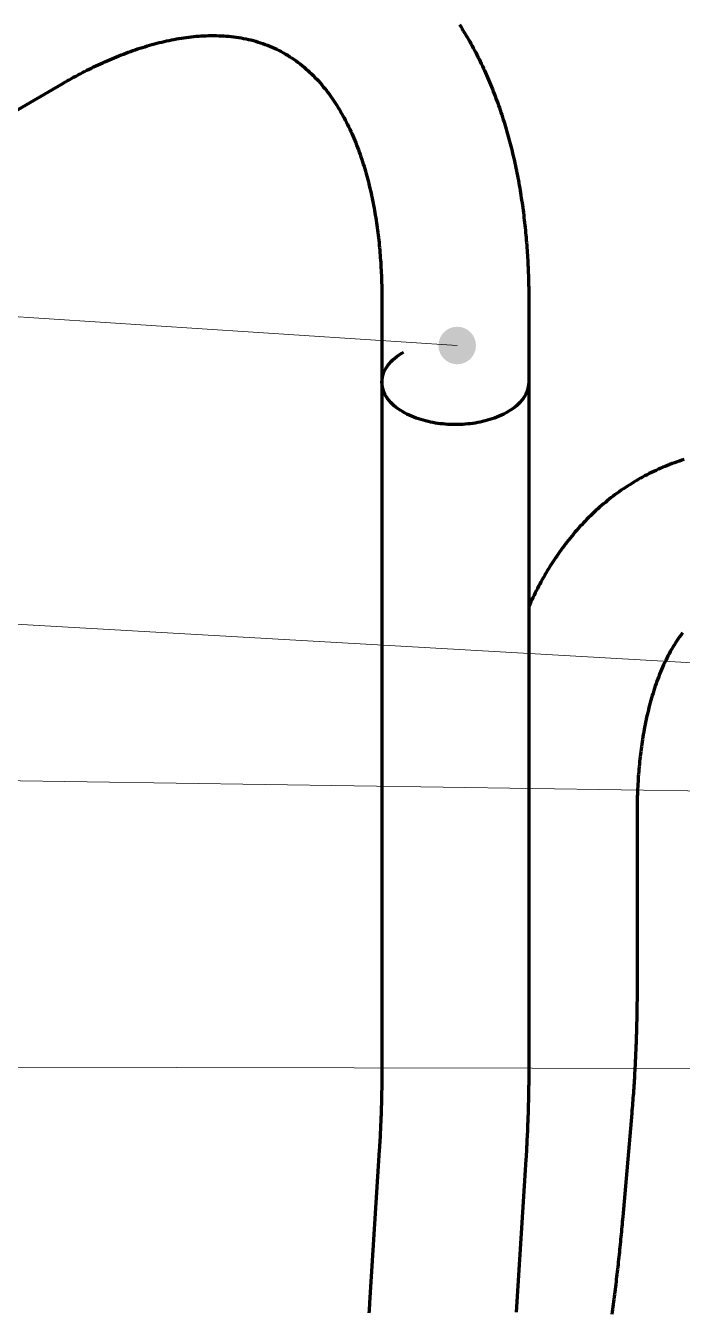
# Model space of a CAD drawing. Header units: millimetres. Extents: x 0 to 841, y 0 to 594.
# Drawn here: x 188.67 to 209.68, y 383.14 to 424.3 of the extents above; entities that cross this region are included whole.
import ezdxf

# ---------------------------------------------------------------- set-up
doc = ezdxf.new("R2010")
doc.units = ezdxf.units.MM
doc.layers.add('01-VISIBLE', color=7, linetype='CONTINUOUS', lineweight=70)
doc.layers.add('08-FINA', color=5, linetype='CONTINUOUS', lineweight=18)

msp = doc.modelspace()

# ---------------------------------------------------------------- hatches: boundary and pattern name
at = {"layer": '08-FINA'}
h = msp.add_hatch(color=7, dxfattribs=at)
h.dxf.hatch_style = 1
edge = h.paths.add_edge_path()
edge.add_arc((202.478, 414.071), 0.6, 0, 360)

# ---------------------------------------------------------------- linework, layer by layer
at = {"layer": '01-VISIBLE'}
for p, q in [((187.16, 420.884), (189.855, 422.454)), ((200.068, 415.524), (200.068, 412.897)), ((204.768, 415.524), (204.768, 412.897)), ((200.068, 412.897), (200.068, 391.008)), ((204.768, 412.897), (204.768, 391.008)), ((208.233, 399.079), (208.233, 393.515)), ((208.063, 389.516), (207.774, 386.192)), ((199.985, 388.328), (199.674, 383.44)), ((204.675, 388.03), (204.365, 383.142))]:
    msp.add_line(p, q, dxfattribs=at)
for points in [[(189.855, 422.454), (189.924, 422.494), (189.994, 422.534), (190.063, 422.573), (190.133, 422.612), (190.204, 422.651), (190.274, 422.689), (190.345, 422.727), (190.415, 422.765), (190.486, 422.802), (190.557, 422.839), (190.629, 422.875), (190.7, 422.911), (190.772, 422.947), (190.844, 422.982), (190.917, 423.016), (190.989, 423.051), (191.062, 423.084), (191.135, 423.118), (191.208, 423.151), (191.281, 423.183), (191.354, 423.215), (191.428, 423.247), (191.502, 423.278), (191.576, 423.308), (191.65, 423.338), (191.725, 423.367), (191.8, 423.396), (191.875, 423.425), (191.95, 423.453), (192.025, 423.48), (192.101, 423.507), (192.176, 423.533), (192.252, 423.558), (192.328, 423.583), (192.405, 423.608), (192.481, 423.631), (192.558, 423.655), (192.635, 423.677), (192.712, 423.699), (192.789, 423.72), (192.867, 423.74), (192.944, 423.76), (193.022, 423.779), (193.1, 423.798), (193.178, 423.815), (193.257, 423.832), (193.335, 423.848), (193.414, 423.863), (193.493, 423.878), (193.572, 423.891), (193.651, 423.904), (193.73, 423.916), (193.809, 423.927), (193.889, 423.938), (193.968, 423.947), (194.048, 423.955), (194.128, 423.963), (194.208, 423.969), (194.288, 423.974), (194.368, 423.979), (194.448, 423.982), (194.528, 423.985), (194.608, 423.986), (194.688, 423.986), (194.768, 423.985), (194.848, 423.983), (194.928, 423.98), (195.008, 423.976), (195.088, 423.97), (195.168, 423.964), (195.248, 423.956), (195.328, 423.946), (195.407, 423.936), (195.486, 423.924), (195.565, 423.911), (195.644, 423.896), (195.723, 423.88), (195.801, 423.863), (195.879, 423.845), (195.956, 423.825), (196.034, 423.803), (196.11, 423.78), (196.187, 423.756), (196.263, 423.73), (196.338, 423.703), (196.413, 423.675), (196.487, 423.645), (196.561, 423.613), (196.634, 423.58), (196.706, 423.546), (196.778, 423.51), (196.849, 423.473), (196.919, 423.435), (196.989, 423.395), (197.058, 423.354), (197.126, 423.311), (197.193, 423.267), (197.259, 423.222), (197.324, 423.176), (197.389, 423.128), (197.452, 423.079), (197.515, 423.029), (197.577, 422.978), (197.637, 422.926), (197.697, 422.873), (197.756, 422.819), (197.814, 422.763), (197.871, 422.707), (197.927, 422.65), (197.982, 422.592), (198.037, 422.533), (198.09, 422.473), (198.142, 422.412), (198.194, 422.351), (198.244, 422.288), (198.294, 422.225), (198.342, 422.162), (198.39, 422.097), (198.437, 422.032), (198.483, 421.967), (198.528, 421.9), (198.572, 421.834), (198.615, 421.766), (198.658, 421.698), (198.699, 421.63), (198.74, 421.561), (198.78, 421.491), (198.819, 421.421), (198.858, 421.351), (198.895, 421.28), (198.932, 421.209), (198.968, 421.137), (199.003, 421.066), (199.038, 420.993), (199.072, 420.921), (199.105, 420.848), (199.137, 420.774), (199.169, 420.701), (199.2, 420.627), (199.23, 420.552), (199.259, 420.478), (199.288, 420.403), (199.316, 420.328), (199.344, 420.253), (199.371, 420.178), (199.397, 420.102), (199.423, 420.026), (199.448, 419.95), (199.472, 419.874), (199.496, 419.797), (199.519, 419.72), (199.542, 419.643), (199.564, 419.566), (199.586, 419.489), (199.607, 419.412), (199.627, 419.334), (199.647, 419.257), (199.666, 419.179), (199.685, 419.101), (199.703, 419.023), (199.721, 418.945), (199.738, 418.867), (199.755, 418.788), (199.771, 418.71), (199.787, 418.631), (199.802, 418.553), (199.817, 418.474), (199.831, 418.395), (199.845, 418.316), (199.858, 418.237), (199.871, 418.158), (199.884, 418.079), (199.895, 418), (199.907, 417.92), (199.918, 417.841), (199.929, 417.761), (199.939, 417.682), (199.949, 417.602), (199.958, 417.523), (199.967, 417.443), (199.976, 417.364), (199.984, 417.284), (199.991, 417.204), (199.999, 417.124), (200.006, 417.045), (200.012, 416.965), (200.018, 416.885), (200.024, 416.805), (200.03, 416.725), (200.035, 416.645), (200.039, 416.565), (200.044, 416.485), (200.048, 416.405), (200.051, 416.325), (200.054, 416.245), (200.057, 416.165), (200.06, 416.085), (200.062, 416.004), (200.064, 415.924), (200.065, 415.844), (200.066, 415.764), (200.067, 415.684), (200.068, 415.604), (200.068, 415.524)], [(202.547, 424.342), (202.59, 424.275), (202.632, 424.207), (202.674, 424.139), (202.716, 424.07), (202.757, 424.002), (202.798, 423.932), (202.838, 423.863), (202.878, 423.794), (202.917, 423.724), (202.956, 423.653), (202.994, 423.583), (203.032, 423.512), (203.069, 423.441), (203.106, 423.37), (203.142, 423.299), (203.178, 423.227), (203.213, 423.155), (203.248, 423.083), (203.283, 423.011), (203.317, 422.938), (203.35, 422.865), (203.384, 422.792), (203.416, 422.719), (203.448, 422.646), (203.48, 422.572), (203.511, 422.498), (203.542, 422.424), (203.573, 422.35), (203.603, 422.276), (203.632, 422.201), (203.661, 422.127), (203.69, 422.052), (203.718, 421.977), (203.746, 421.902), (203.773, 421.826), (203.8, 421.751), (203.826, 421.675), (203.852, 421.599), (203.878, 421.523), (203.903, 421.447), (203.928, 421.371), (203.952, 421.295), (203.976, 421.218), (204, 421.142), (204.023, 421.065), (204.046, 420.988), (204.068, 420.911), (204.09, 420.834), (204.112, 420.757), (204.133, 420.679), (204.154, 420.602), (204.174, 420.524), (204.194, 420.447), (204.213, 420.369), (204.233, 420.291), (204.252, 420.213), (204.27, 420.135), (204.288, 420.057), (204.306, 419.979), (204.323, 419.901), (204.34, 419.823), (204.357, 419.744), (204.373, 419.666), (204.389, 419.587), (204.404, 419.508), (204.419, 419.43), (204.434, 419.351), (204.449, 419.272), (204.463, 419.193), (204.477, 419.114), (204.49, 419.035), (204.503, 418.956), (204.516, 418.877), (204.528, 418.798), (204.54, 418.719), (204.552, 418.639), (204.563, 418.56), (204.574, 418.481), (204.585, 418.401), (204.595, 418.322), (204.605, 418.242), (204.615, 418.163), (204.625, 418.083), (204.634, 418.003), (204.642, 417.924), (204.651, 417.844), (204.659, 417.764), (204.667, 417.685), (204.674, 417.605), (204.682, 417.525), (204.689, 417.445), (204.695, 417.365), (204.702, 417.285), (204.708, 417.205), (204.713, 417.125), (204.719, 417.046), (204.724, 416.966), (204.729, 416.886), (204.733, 416.806), (204.737, 416.725), (204.741, 416.645), (204.745, 416.565), (204.749, 416.485), (204.752, 416.405), (204.754, 416.325), (204.757, 416.245), (204.759, 416.165), (204.761, 416.085), (204.763, 416.005), (204.765, 415.924), (204.766, 415.844), (204.767, 415.764), (204.767, 415.684), (204.768, 415.604), (204.768, 415.524)], [(200.068, 412.897), (200.072, 412.979), (200.085, 413.06), (200.106, 413.14), (200.134, 413.218), (200.17, 413.292), (200.211, 413.363), (200.258, 413.431), (200.309, 413.496), (200.365, 413.557), (200.423, 413.614), (200.485, 413.669), (200.55, 413.72), (200.617, 413.768), (200.686, 413.814), (200.756, 413.856)], [(204.768, 412.897), (204.764, 412.817), (204.752, 412.738), (204.732, 412.66), (204.705, 412.585), (204.671, 412.512), (204.632, 412.442), (204.588, 412.376), (204.539, 412.312), (204.486, 412.252), (204.429, 412.195), (204.37, 412.141), (204.308, 412.091), (204.244, 412.043), (204.178, 411.998), (204.11, 411.955), (204.04, 411.915), (203.969, 411.878), (203.897, 411.843), (203.824, 411.81), (203.75, 411.779), (203.676, 411.751), (203.6, 411.724), (203.524, 411.7), (203.447, 411.677), (203.37, 411.656), (203.292, 411.637), (203.213, 411.62), (203.135, 411.605), (203.056, 411.591), (202.977, 411.579), (202.897, 411.569), (202.818, 411.56), (202.738, 411.553), (202.658, 411.547), (202.578, 411.543), (202.498, 411.541), (202.418, 411.54), (202.338, 411.541), (202.258, 411.543), (202.178, 411.547), (202.098, 411.553), (202.018, 411.56), (201.938, 411.569), (201.859, 411.579), (201.78, 411.591), (201.701, 411.605), (201.622, 411.62), (201.544, 411.637), (201.466, 411.656), (201.389, 411.677), (201.312, 411.7), (201.236, 411.724), (201.16, 411.751), (201.085, 411.779), (201.011, 411.81), (200.938, 411.843), (200.866, 411.878), (200.795, 411.915), (200.726, 411.955), (200.658, 411.998), (200.592, 412.043), (200.528, 412.091), (200.466, 412.141), (200.406, 412.195), (200.35, 412.252), (200.297, 412.312), (200.248, 412.376), (200.204, 412.442), (200.164, 412.512), (200.131, 412.585), (200.104, 412.66), (200.084, 412.738), (200.072, 412.817), (200.068, 412.897)], [(204.768, 412.897), (204.764, 412.817), (204.752, 412.738), (204.732, 412.66), (204.705, 412.585), (204.671, 412.512), (204.632, 412.442), (204.588, 412.376), (204.539, 412.312), (204.486, 412.252), (204.429, 412.195), (204.37, 412.141), (204.308, 412.091), (204.244, 412.043), (204.178, 411.998), (204.11, 411.955), (204.04, 411.915), (203.969, 411.878), (203.897, 411.843), (203.824, 411.81), (203.75, 411.779), (203.676, 411.751), (203.6, 411.724), (203.524, 411.7), (203.447, 411.677), (203.37, 411.656), (203.292, 411.637), (203.213, 411.62), (203.135, 411.605), (203.056, 411.591), (202.977, 411.579), (202.897, 411.569), (202.818, 411.56), (202.738, 411.553), (202.658, 411.547), (202.578, 411.543), (202.498, 411.541), (202.418, 411.54), (202.338, 411.541), (202.258, 411.543), (202.178, 411.547), (202.098, 411.553), (202.018, 411.56), (201.938, 411.569), (201.859, 411.579), (201.78, 411.591), (201.701, 411.605), (201.622, 411.62), (201.544, 411.637), (201.466, 411.656), (201.389, 411.677), (201.312, 411.7), (201.236, 411.724), (201.16, 411.751), (201.085, 411.779), (201.011, 411.81), (200.938, 411.843), (200.866, 411.878), (200.795, 411.915), (200.726, 411.955), (200.658, 411.998), (200.592, 412.043), (200.528, 412.091), (200.466, 412.141), (200.406, 412.195), (200.35, 412.252), (200.297, 412.312), (200.248, 412.376), (200.204, 412.442), (200.164, 412.512), (200.131, 412.585), (200.104, 412.66), (200.084, 412.738), (200.072, 412.817), (200.068, 412.897)], [(209.741, 410.422), (209.664, 410.398), (209.588, 410.373), (209.512, 410.347), (209.436, 410.32), (209.361, 410.293), (209.286, 410.264), (209.211, 410.235), (209.136, 410.205), (209.062, 410.175), (208.989, 410.143), (208.915, 410.111), (208.842, 410.077), (208.769, 410.043), (208.697, 410.009), (208.625, 409.973), (208.554, 409.937), (208.482, 409.9), (208.412, 409.862), (208.341, 409.823), (208.272, 409.783), (208.202, 409.743), (208.133, 409.702), (208.065, 409.66), (207.997, 409.618), (207.929, 409.575), (207.862, 409.531), (207.795, 409.486), (207.729, 409.44), (207.663, 409.394), (207.598, 409.348), (207.534, 409.3), (207.469, 409.252), (207.406, 409.203), (207.343, 409.153), (207.28, 409.103), (207.218, 409.052), (207.156, 409.001), (207.095, 408.949), (207.035, 408.896), (206.975, 408.842), (206.916, 408.788), (206.857, 408.734), (206.799, 408.679), (206.741, 408.623), (206.684, 408.566), (206.627, 408.51), (206.571, 408.452), (206.516, 408.394), (206.461, 408.335), (206.407, 408.276), (206.353, 408.217), (206.3, 408.157), (206.247, 408.096), (206.195, 408.035), (206.144, 407.973), (206.093, 407.911), (206.043, 407.848), (205.993, 407.785), (205.944, 407.722), (205.896, 407.658), (205.848, 407.593), (205.801, 407.529), (205.754, 407.463), (205.708, 407.398), (205.662, 407.332), (205.617, 407.265), (205.573, 407.198), (205.529, 407.131), (205.485, 407.064), (205.443, 406.996), (205.401, 406.927), (205.359, 406.859), (205.318, 406.79), (205.277, 406.721), (205.237, 406.651), (205.198, 406.581), (205.159, 406.511), (205.121, 406.44), (205.083, 406.369), (205.046, 406.298), (205.009, 406.227), (204.973, 406.155), (204.938, 406.083), (204.903, 406.011), (204.868, 405.939), (204.834, 405.866), (204.801, 405.793), (204.768, 405.72)], [(209.69, 404.883), (209.642, 404.819), (209.595, 404.754), (209.549, 404.689), (209.504, 404.622), (209.46, 404.555), (209.418, 404.488), (209.376, 404.419), (209.336, 404.35), (209.296, 404.28), (209.258, 404.21), (209.221, 404.139), (209.184, 404.068), (209.149, 403.996), (209.115, 403.924), (209.081, 403.851), (209.048, 403.778), (209.017, 403.705), (208.986, 403.631), (208.956, 403.557), (208.926, 403.482), (208.898, 403.407), (208.87, 403.332), (208.843, 403.257), (208.817, 403.181), (208.792, 403.105), (208.767, 403.029), (208.743, 402.953), (208.72, 402.876), (208.697, 402.8), (208.675, 402.723), (208.654, 402.645), (208.633, 402.568), (208.613, 402.491), (208.594, 402.413), (208.575, 402.335), (208.557, 402.257), (208.54, 402.179), (208.523, 402.101), (208.506, 402.022), (208.49, 401.944), (208.475, 401.865), (208.46, 401.787), (208.446, 401.708), (208.432, 401.629), (208.419, 401.55), (208.407, 401.471), (208.395, 401.392), (208.383, 401.313), (208.372, 401.234), (208.361, 401.154), (208.351, 401.075), (208.341, 400.995), (208.332, 400.916), (208.323, 400.836), (208.315, 400.757), (208.307, 400.677), (208.299, 400.597), (208.292, 400.518), (208.285, 400.438), (208.279, 400.358), (208.273, 400.278), (208.268, 400.198), (208.263, 400.119), (208.258, 400.039), (208.254, 399.959), (208.25, 399.879), (208.247, 399.799), (208.244, 399.719), (208.241, 399.639), (208.239, 399.559), (208.237, 399.479), (208.235, 399.399), (208.234, 399.319), (208.233, 399.239), (208.233, 399.159), (208.233, 399.079)], [(208.233, 393.515), (208.233, 393.435), (208.232, 393.355), (208.232, 393.275), (208.232, 393.195), (208.231, 393.115), (208.23, 393.035), (208.229, 392.955), (208.229, 392.875), (208.227, 392.795), (208.226, 392.715), (208.225, 392.634), (208.223, 392.554), (208.222, 392.474), (208.22, 392.394), (208.218, 392.314), (208.216, 392.234), (208.214, 392.154), (208.211, 392.074), (208.209, 391.994), (208.206, 391.914), (208.204, 391.834), (208.201, 391.754), (208.198, 391.674), (208.195, 391.594), (208.191, 391.514), (208.188, 391.434), (208.184, 391.354), (208.181, 391.274), (208.177, 391.194), (208.173, 391.114), (208.169, 391.034), (208.164, 390.954), (208.16, 390.874), (208.155, 390.794), (208.151, 390.714), (208.146, 390.634), (208.141, 390.554), (208.136, 390.474), (208.131, 390.395), (208.125, 390.315), (208.12, 390.235), (208.114, 390.155), (208.108, 390.075), (208.102, 389.995), (208.096, 389.915), (208.09, 389.836), (208.083, 389.756), (208.077, 389.676), (208.07, 389.596), (208.063, 389.516)], [(200.068, 391.008), (200.068, 390.927), (200.068, 390.845), (200.067, 390.764), (200.067, 390.683), (200.066, 390.602), (200.065, 390.52), (200.064, 390.439), (200.063, 390.358), (200.062, 390.277), (200.06, 390.195), (200.059, 390.114), (200.057, 390.033), (200.055, 389.952), (200.053, 389.87), (200.051, 389.789), (200.049, 389.708), (200.046, 389.627), (200.043, 389.546), (200.041, 389.464), (200.038, 389.383), (200.035, 389.302), (200.031, 389.221), (200.028, 389.14), (200.024, 389.058), (200.02, 388.977), (200.017, 388.896), (200.012, 388.815), (200.008, 388.734), (200.004, 388.653), (199.999, 388.571), (199.994, 388.49), (199.99, 388.409), (199.985, 388.328)], [(204.768, 391.008), (204.768, 390.927), (204.768, 390.847), (204.767, 390.766), (204.767, 390.686), (204.766, 390.605), (204.765, 390.525), (204.765, 390.444), (204.764, 390.364), (204.763, 390.283), (204.761, 390.203), (204.76, 390.122), (204.758, 390.042), (204.757, 389.961), (204.755, 389.881), (204.753, 389.8), (204.751, 389.72), (204.749, 389.639), (204.746, 389.559), (204.744, 389.478), (204.741, 389.398), (204.738, 389.317), (204.736, 389.237), (204.732, 389.156), (204.729, 389.076), (204.726, 388.995), (204.723, 388.915), (204.719, 388.834), (204.715, 388.754), (204.711, 388.674), (204.707, 388.593), (204.703, 388.513), (204.699, 388.432), (204.694, 388.352), (204.69, 388.271), (204.685, 388.191), (204.68, 388.111), (204.675, 388.03)], [(207.774, 386.192), (207.767, 386.111), (207.76, 386.031), (207.752, 385.951), (207.745, 385.871), (207.738, 385.791), (207.73, 385.711), (207.723, 385.631), (207.715, 385.551), (207.707, 385.471), (207.699, 385.391), (207.691, 385.311), (207.683, 385.23), (207.675, 385.15), (207.667, 385.07), (207.658, 384.99), (207.65, 384.91), (207.641, 384.83), (207.633, 384.75), (207.624, 384.67), (207.615, 384.591), (207.606, 384.511), (207.597, 384.431), (207.588, 384.351), (207.578, 384.271), (207.569, 384.191), (207.56, 384.111), (207.55, 384.031), (207.54, 383.951), (207.531, 383.871), (207.521, 383.792), (207.511, 383.712), (207.501, 383.632), (207.49, 383.552), (207.48, 383.472), (207.47, 383.393), (207.459, 383.313), (207.449, 383.233), (207.438, 383.153), (207.427, 383.074)], [(199.674, 383.44), (199.669, 383.36), (199.664, 383.279), (199.658, 383.199), (199.653, 383.118)]]:
    msp.add_lwpolyline(points, dxfattribs=at)
at = {"layer": '08-FINA'}
for p, q in [((51.49, 423.96), (202.478, 414.071)), ((51.493, 412.997), (287.382, 399.486)), ((51.499, 402.187), (269.819, 398.93)), ((51.5, 391.245), (283.616, 390.805))]:
    msp.add_line(p, q, dxfattribs=at)

doc.saveas('drawing.dxf')
